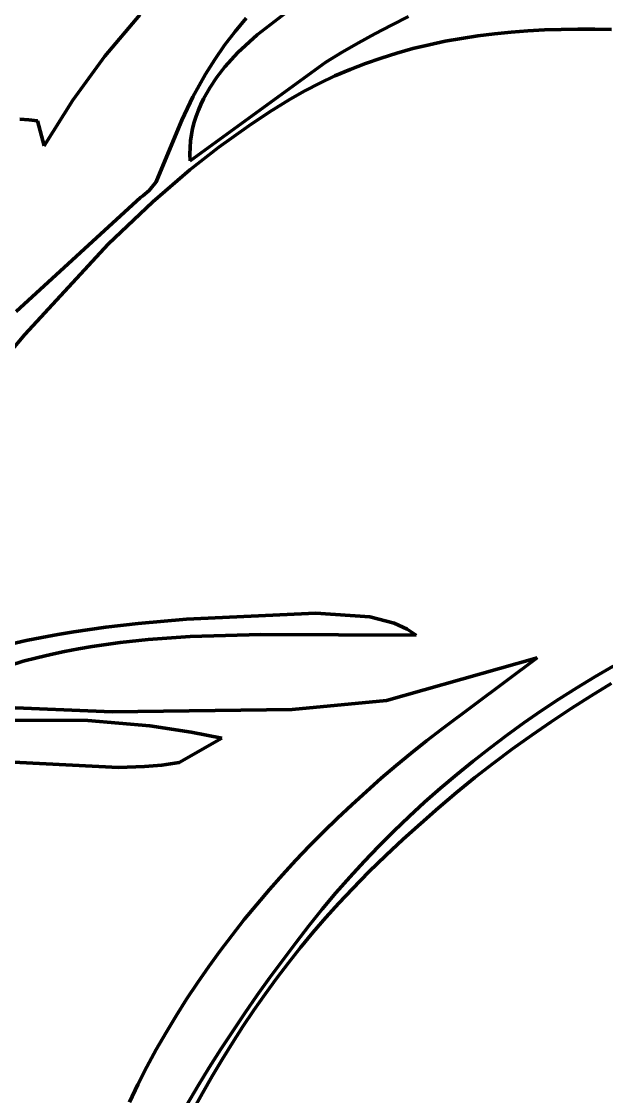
# Model space of a CAD drawing. Header units: millimetres. Extents: x 0 to 9.3, y 0 to 12.
# Drawn here: x 5.923 to 6.602, y 6.952 to 8.201 of the extents above; entities that cross this region are included whole.
import ezdxf

# ---------------------------------------------------------------- set-up
doc = ezdxf.new("R2010")
doc.units = ezdxf.units.MM
for name, color, linetype, lineweight in [('color#000000ff', 7, 'CONTINUOUS', 100), ('color#212121ff', 7, 'CONTINUOUS', 100), ('color#ffffffff', 7, 'CONTINUOUS', 100)]:
    doc.layers.add(name, color=color, linetype=linetype, lineweight=lineweight)

msp = doc.modelspace()

# ---------------------------------------------------------------- linework, layer by layer
at = {"layer": 'color#000000ff'}
for p, q in [((5.8063, 7.3894), (5.9995, 7.3892)), ((5.9995, 7.3892), (6.0716, 7.3828)), ((6.0716, 7.3828), (6.1194, 7.3757)), ((6.155, 7.3687), (6.1055, 7.3401)), ((6.1194, 7.3757), (6.155, 7.3687)), ((6.0351, 7.3345), (5.8839, 7.342)), ((6.0653, 7.3355), (6.0351, 7.3345)), ((6.0854, 7.3373), (6.0653, 7.3355)), ((6.1055, 7.3401), (6.0854, 7.3373))]:
    msp.add_line(p, q, dxfattribs=at)
at = {"layer": 'color#212121ff'}
for p, q in [((6.06, 8.2086), (6.0193, 8.1606)), ((6.1706, 8.1895), (6.1836, 8.2048)), ((6.2314, 8.2126), (6.1962, 8.1855)), ((6.3522, 8.1969), (6.3718, 8.2067)), ((6.3329, 8.1868), (6.3522, 8.1969)), ((6.5491, 8.1919), (6.5296, 8.1913)), ((6.5685, 8.1922), (6.5491, 8.1919)), ((6.588, 8.1921), (6.5685, 8.1922)), ((6.6075, 8.1916), (6.588, 8.1921)), ((6.1583, 8.1735), (6.1706, 8.1895)), ((6.1962, 8.1855), (6.1739, 8.165)), ((6.3137, 8.1762), (6.3329, 8.1868)), ((6.4335, 8.1814), (6.4145, 8.178)), ((6.4525, 8.1843), (6.4335, 8.1814)), ((6.4717, 8.1867), (6.4525, 8.1843)), ((6.4909, 8.1887), (6.4717, 8.1867)), ((6.5103, 8.1902), (6.4909, 8.1887)), ((6.5296, 8.1913), (6.5103, 8.1902)), ((6.1469, 8.1569), (6.1583, 8.1735)), ((6.2948, 8.1653), (6.3137, 8.1762)), ((6.377, 8.1695), (6.3585, 8.1644)), ((6.3957, 8.174), (6.377, 8.1695)), ((6.4145, 8.178), (6.3957, 8.174)), ((6.0193, 8.1606), (5.9823, 8.1098)), ((6.1362, 8.1398), (6.1469, 8.1569)), ((6.1739, 8.165), (6.1587, 8.1482)), ((6.276, 8.1539), (6.2948, 8.1653)), ((6.3402, 8.1586), (6.322, 8.1523)), ((6.3585, 8.1644), (6.3402, 8.1586)), ((6.1184, 8.0393), (6.276, 8.1539)), ((6.1587, 8.1482), (6.1495, 8.1364)), ((6.3041, 8.1454), (6.2863, 8.1378)), ((6.322, 8.1523), (6.3041, 8.1454)), ((6.1216, 8.1134), (6.1362, 8.1398)), ((6.1495, 8.1364), (6.1412, 8.1241)), ((6.2688, 8.1295), (6.2516, 8.1205)), ((6.2863, 8.1378), (6.2688, 8.1295)), ((6.1412, 8.1241), (6.1339, 8.1113)), ((6.2516, 8.1205), (6.2345, 8.1108)), ((5.9823, 8.1098), (5.9491, 8.0564)), ((6.1086, 8.0863), (6.1216, 8.1134)), ((6.1307, 8.1047), (6.1279, 8.0979)), ((6.1339, 8.1113), (6.1307, 8.1047)), ((6.2345, 8.1108), (6.2102, 8.0958)), ((6.1279, 8.0979), (6.1253, 8.091)), ((6.2102, 8.0958), (6.1865, 8.08)), ((5.931, 8.0868), (5.9206, 8.0876)), ((5.9413, 8.0855), (5.931, 8.0868)), ((5.9491, 8.0564), (5.9413, 8.0855)), ((6.1047, 8.0772), (6.1086, 8.0863)), ((6.1231, 8.084), (6.1213, 8.0769)), ((6.1253, 8.091), (6.1231, 8.084)), ((6.1865, 8.08), (6.1518, 8.055)), ((6.0788, 8.0148), (6.1047, 8.0772)), ((6.1199, 8.0697), (6.1189, 8.0623)), ((6.1213, 8.0769), (6.1199, 8.0697)), ((6.1183, 8.0547), (6.1181, 8.0471)), ((6.1518, 8.055), (6.1182, 8.0286)), ((6.1189, 8.0623), (6.1183, 8.0547)), ((6.1181, 8.0471), (6.1184, 8.0393)), ((6.1182, 8.0286), (6.075, 7.9914)), ((6.0636, 7.9985), (6.071, 8.0049)), ((6.071, 8.0049), (6.0788, 8.0148)), ((5.9164, 7.8643), (6.0608, 7.9966)), ((6.0608, 7.9966), (6.0636, 7.9985)), ((6.075, 7.9914), (6.0234, 7.9422)), ((6.0234, 7.9422), (5.9265, 7.8376)), ((5.9265, 7.8376), (5.8845, 7.7875)), ((6.0579, 7.5019), (6.1142, 7.5068)), ((6.1142, 7.5068), (6.2642, 7.5137)), ((6.2642, 7.5137), (6.327, 7.5093)), ((6.327, 7.5093), (6.3552, 7.5022)), ((5.9833, 7.4922), (6.0205, 7.4975)), ((6.0205, 7.4975), (6.0579, 7.5019)), ((6.3552, 7.5022), (6.3703, 7.4951)), ((6.3703, 7.4951), (6.3809, 7.488)), ((5.9097, 7.4778), (5.928, 7.4819)), ((5.928, 7.4819), (5.9463, 7.4856)), ((5.9463, 7.4856), (5.9648, 7.489)), ((5.9648, 7.489), (5.9833, 7.4922)), ((6.0371, 7.4798), (6.0048, 7.4752)), ((6.0697, 7.4833), (6.0371, 7.4798)), ((6.1186, 7.4867), (6.0697, 7.4833)), ((6.2006, 7.4889), (6.1186, 7.4867)), ((6.3809, 7.488), (6.2006, 7.4889)), ((5.9726, 7.4693), (5.9566, 7.4658)), ((5.9887, 7.4724), (5.9726, 7.4693)), ((6.0048, 7.4752), (5.9887, 7.4724)), ((5.9247, 7.4578), (5.9089, 7.4531)), ((5.9406, 7.462), (5.9247, 7.4578)), ((5.9566, 7.4658), (5.9406, 7.462)), ((6.3465, 7.4123), (6.5213, 7.4617)), ((6.5213, 7.4617), (6.4109, 7.3795)), ((6.5881, 7.4399), (6.6093, 7.4523)), ((6.5671, 7.427), (6.5881, 7.4399)), ((6.6072, 7.432), (6.5837, 7.4177)), ((6.5464, 7.4138), (6.5671, 7.427)), ((6.5837, 7.4177), (6.5605, 7.4029)), ((6.2369, 7.402), (6.3465, 7.4123)), ((6.5259, 7.4002), (6.5464, 7.4138)), ((5.8962, 7.4044), (6.0277, 7.3993)), ((6.0277, 7.3993), (6.2369, 7.402)), ((6.5057, 7.3862), (6.5259, 7.4002)), ((6.5605, 7.4029), (6.5376, 7.3877)), ((5.9995, 7.3892), (5.8063, 7.3894)), ((6.0716, 7.3828), (5.9995, 7.3892)), ((6.1194, 7.3757), (6.0716, 7.3828)), ((6.4858, 7.3718), (6.5057, 7.3862)), ((6.5376, 7.3877), (6.515, 7.3721)), ((6.1055, 7.3401), (6.155, 7.3687)), ((6.155, 7.3687), (6.1194, 7.3757)), ((6.4109, 7.3795), (6.3929, 7.3655)), ((6.4661, 7.3571), (6.4858, 7.3718)), ((6.515, 7.3721), (6.4927, 7.3561)), ((6.3929, 7.3655), (6.3751, 7.3513)), ((6.4468, 7.3419), (6.4661, 7.3571)), ((6.4927, 7.3561), (6.4707, 7.3396)), ((6.3751, 7.3513), (6.3575, 7.3367)), ((5.8839, 7.342), (6.0351, 7.3345)), ((6.0351, 7.3345), (6.0653, 7.3355)), ((6.0653, 7.3355), (6.0854, 7.3373)), ((6.0854, 7.3373), (6.1055, 7.3401)), ((6.3575, 7.3367), (6.3401, 7.3219)), ((6.4278, 7.3264), (6.4468, 7.3419)), ((6.4707, 7.3396), (6.449, 7.3227)), ((6.3401, 7.3219), (6.323, 7.3067)), ((6.409, 7.3105), (6.4278, 7.3264)), ((6.449, 7.3227), (6.4277, 7.3054)), ((6.323, 7.3067), (6.3061, 7.2913)), ((6.3906, 7.2942), (6.409, 7.3105)), ((6.4277, 7.3054), (6.4066, 7.2877)), ((6.3726, 7.2775), (6.3906, 7.2942)), ((6.3061, 7.2913), (6.2895, 7.2756)), ((6.4066, 7.2877), (6.386, 7.2696)), ((6.2895, 7.2756), (6.2731, 7.2596)), ((6.3549, 7.2605), (6.3726, 7.2775)), ((6.386, 7.2696), (6.3656, 7.2512)), ((6.2731, 7.2596), (6.257, 7.2433)), ((6.3375, 7.2431), (6.3549, 7.2605)), ((6.257, 7.2433), (6.2412, 7.2268)), ((6.3205, 7.2253), (6.3375, 7.2431)), ((6.3656, 7.2512), (6.3456, 7.2323)), ((6.3456, 7.2323), (6.326, 7.2131)), ((6.2412, 7.2268), (6.2257, 7.2099)), ((6.3039, 7.2072), (6.3205, 7.2253)), ((6.2257, 7.2099), (6.2106, 7.1928)), ((6.2876, 7.1887), (6.3039, 7.2072)), ((6.326, 7.2131), (6.3067, 7.1936)), ((6.2106, 7.1928), (6.1957, 7.1754)), ((6.3067, 7.1936), (6.2911, 7.177)), ((6.2717, 7.1699), (6.2876, 7.1887)), ((6.1957, 7.1754), (6.1812, 7.1578)), ((6.2563, 7.1507), (6.2717, 7.1699)), ((6.2911, 7.177), (6.2758, 7.1601)), ((6.1812, 7.1578), (6.1671, 7.1398)), ((6.2758, 7.1601), (6.2609, 7.1428)), ((6.2409, 7.1308), (6.2563, 7.1507)), ((6.2609, 7.1428), (6.2465, 7.1253)), ((6.1671, 7.1398), (6.1533, 7.1216)), ((6.2258, 7.1107), (6.2409, 7.1308)), ((6.1533, 7.1216), (6.1399, 7.1032)), ((6.2465, 7.1253), (6.2324, 7.1075)), ((6.211, 7.0904), (6.2258, 7.1107)), ((6.2324, 7.1075), (6.2187, 7.0894)), ((6.1399, 7.1032), (6.1269, 7.0844)), ((6.1269, 7.0844), (6.1143, 7.0654)), ((6.1963, 7.0699), (6.211, 7.0904)), ((6.2187, 7.0894), (6.2053, 7.0711)), ((6.182, 7.0492), (6.1963, 7.0699)), ((6.2053, 7.0711), (6.1923, 7.0525)), ((6.1143, 7.0654), (6.1021, 7.0461)), ((6.1021, 7.0461), (6.0904, 7.0266)), ((6.1679, 7.0283), (6.182, 7.0492)), ((6.1923, 7.0525), (6.1797, 7.0337)), ((6.1797, 7.0337), (6.1674, 7.0146)), ((6.0904, 7.0266), (6.0791, 7.0068)), ((6.1541, 7.0072), (6.1679, 7.0283)), ((6.0791, 7.0068), (6.0682, 6.9868)), ((6.1406, 6.9859), (6.1541, 7.0072)), ((6.1674, 7.0146), (6.1555, 6.9953)), ((6.1555, 6.9953), (6.1439, 6.9758)), ((6.0682, 6.9868), (6.0578, 6.9664)), ((6.1274, 6.9644), (6.1406, 6.9859)), ((6.1439, 6.9758), (6.1326, 6.9561)), ((6.0578, 6.9664), (6.0479, 6.9459)), ((6.1146, 6.9427), (6.1274, 6.9644)), ((6.1326, 6.9561), (6.1216, 6.9362))]:
    msp.add_line(p, q, dxfattribs=at)
at = {"layer": 'color#ffffffff'}
for p, q in [((6.0193, 8.1606), (6.06, 8.2086)), ((6.1836, 8.2048), (6.1706, 8.1895)), ((6.1962, 8.1855), (6.2314, 8.2126)), ((6.3718, 8.2067), (6.3522, 8.1969)), ((6.3522, 8.1969), (6.3329, 8.1868)), ((6.5296, 8.1913), (6.5491, 8.1919)), ((6.5491, 8.1919), (6.5685, 8.1922)), ((6.5685, 8.1922), (6.588, 8.1921)), ((6.588, 8.1921), (6.6075, 8.1916)), ((6.1706, 8.1895), (6.1583, 8.1735)), ((6.1739, 8.165), (6.1962, 8.1855)), ((6.3329, 8.1868), (6.3137, 8.1762)), ((6.4145, 8.178), (6.4335, 8.1814)), ((6.4335, 8.1814), (6.4525, 8.1843)), ((6.4525, 8.1843), (6.4717, 8.1867)), ((6.4717, 8.1867), (6.4909, 8.1887)), ((6.4909, 8.1887), (6.5103, 8.1902)), ((6.5103, 8.1902), (6.5296, 8.1913)), ((6.1583, 8.1735), (6.1469, 8.1569)), ((6.3137, 8.1762), (6.2948, 8.1653)), ((6.3585, 8.1644), (6.377, 8.1695)), ((6.377, 8.1695), (6.3957, 8.174)), ((6.3957, 8.174), (6.4145, 8.178)), ((5.9823, 8.1098), (6.0193, 8.1606)), ((6.1469, 8.1569), (6.1362, 8.1398)), ((6.1587, 8.1482), (6.1739, 8.165)), ((6.2948, 8.1653), (6.276, 8.1539)), ((6.322, 8.1523), (6.3402, 8.1586)), ((6.3402, 8.1586), (6.3585, 8.1644)), ((6.276, 8.1539), (6.1184, 8.0393)), ((6.1495, 8.1364), (6.1587, 8.1482)), ((6.2863, 8.1378), (6.3041, 8.1454)), ((6.3041, 8.1454), (6.322, 8.1523)), ((6.1362, 8.1398), (6.1216, 8.1134)), ((6.1412, 8.1241), (6.1495, 8.1364)), ((6.2516, 8.1205), (6.2688, 8.1295)), ((6.2688, 8.1295), (6.2863, 8.1378)), ((6.1339, 8.1113), (6.1412, 8.1241)), ((6.2345, 8.1108), (6.2516, 8.1205)), ((5.9491, 8.0564), (5.9823, 8.1098)), ((6.1216, 8.1134), (6.1086, 8.0863)), ((6.1279, 8.0979), (6.1307, 8.1047)), ((6.1307, 8.1047), (6.1339, 8.1113)), ((6.2102, 8.0958), (6.2345, 8.1108)), ((6.1253, 8.091), (6.1279, 8.0979)), ((6.1865, 8.08), (6.2102, 8.0958)), ((5.9206, 8.0876), (5.931, 8.0868)), ((5.931, 8.0868), (5.9413, 8.0855)), ((5.9413, 8.0855), (5.9491, 8.0564)), ((6.1086, 8.0863), (6.1047, 8.0772)), ((6.1213, 8.0769), (6.1231, 8.084)), ((6.1231, 8.084), (6.1253, 8.091)), ((6.1518, 8.055), (6.1865, 8.08)), ((6.1047, 8.0772), (6.0788, 8.0148)), ((6.1189, 8.0623), (6.1199, 8.0697)), ((6.1199, 8.0697), (6.1213, 8.0769)), ((6.1181, 8.0471), (6.1183, 8.0547)), ((6.1182, 8.0286), (6.1518, 8.055)), ((6.1183, 8.0547), (6.1189, 8.0623)), ((6.1184, 8.0393), (6.1181, 8.0471)), ((6.075, 7.9914), (6.1182, 8.0286)), ((6.071, 8.0049), (6.0636, 7.9985)), ((6.0788, 8.0148), (6.071, 8.0049)), ((6.0608, 7.9966), (5.9164, 7.8643)), ((6.0636, 7.9985), (6.0608, 7.9966)), ((6.0234, 7.9422), (6.075, 7.9914)), ((5.9265, 7.8376), (6.0234, 7.9422)), ((5.8845, 7.7875), (5.9265, 7.8376)), ((6.1142, 7.5068), (6.0579, 7.5019)), ((6.2642, 7.5137), (6.1142, 7.5068)), ((6.327, 7.5093), (6.2642, 7.5137)), ((6.3552, 7.5022), (6.327, 7.5093)), ((6.0205, 7.4975), (5.9833, 7.4922)), ((6.0579, 7.5019), (6.0205, 7.4975)), ((6.3703, 7.4951), (6.3552, 7.5022)), ((6.3809, 7.488), (6.3703, 7.4951)), ((5.928, 7.4819), (5.9097, 7.4778)), ((5.9463, 7.4856), (5.928, 7.4819)), ((5.9648, 7.489), (5.9463, 7.4856)), ((5.9833, 7.4922), (5.9648, 7.489)), ((6.0048, 7.4752), (6.0371, 7.4798)), ((6.0371, 7.4798), (6.0697, 7.4833)), ((6.0697, 7.4833), (6.1186, 7.4867)), ((6.1186, 7.4867), (6.2006, 7.4889)), ((6.2006, 7.4889), (6.3809, 7.488)), ((5.9566, 7.4658), (5.9726, 7.4693)), ((5.9726, 7.4693), (5.9887, 7.4724)), ((5.9887, 7.4724), (6.0048, 7.4752)), ((5.9089, 7.4531), (5.9247, 7.4578)), ((5.9247, 7.4578), (5.9406, 7.462)), ((5.9406, 7.462), (5.9566, 7.4658)), ((6.5213, 7.4617), (6.3465, 7.4123)), ((6.4109, 7.3795), (6.5213, 7.4617)), ((6.6093, 7.4523), (6.5881, 7.4399)), ((6.5881, 7.4399), (6.5671, 7.427)), ((6.5837, 7.4177), (6.6072, 7.432)), ((6.5671, 7.427), (6.5464, 7.4138)), ((6.5605, 7.4029), (6.5837, 7.4177)), ((6.3465, 7.4123), (6.2369, 7.402)), ((6.5464, 7.4138), (6.5259, 7.4002)), ((6.0277, 7.3993), (5.8962, 7.4044)), ((6.2369, 7.402), (6.0277, 7.3993)), ((6.5259, 7.4002), (6.5057, 7.3862)), ((6.5376, 7.3877), (6.5605, 7.4029)), ((6.5057, 7.3862), (6.4858, 7.3718)), ((6.515, 7.3721), (6.5376, 7.3877)), ((6.3929, 7.3655), (6.4109, 7.3795)), ((6.4858, 7.3718), (6.4661, 7.3571)), ((6.4927, 7.3561), (6.515, 7.3721)), ((6.3751, 7.3513), (6.3929, 7.3655)), ((6.4661, 7.3571), (6.4468, 7.3419)), ((6.4707, 7.3396), (6.4927, 7.3561)), ((6.3575, 7.3367), (6.3751, 7.3513)), ((6.3401, 7.3219), (6.3575, 7.3367)), ((6.4468, 7.3419), (6.4278, 7.3264)), ((6.449, 7.3227), (6.4707, 7.3396)), ((6.323, 7.3067), (6.3401, 7.3219)), ((6.4278, 7.3264), (6.409, 7.3105)), ((6.4277, 7.3054), (6.449, 7.3227)), ((6.3061, 7.2913), (6.323, 7.3067)), ((6.409, 7.3105), (6.3906, 7.2942)), ((6.4066, 7.2877), (6.4277, 7.3054)), ((6.3906, 7.2942), (6.3726, 7.2775)), ((6.2895, 7.2756), (6.3061, 7.2913)), ((6.386, 7.2696), (6.4066, 7.2877)), ((6.2731, 7.2596), (6.2895, 7.2756)), ((6.3726, 7.2775), (6.3549, 7.2605)), ((6.3656, 7.2512), (6.386, 7.2696)), ((6.257, 7.2433), (6.2731, 7.2596)), ((6.3549, 7.2605), (6.3375, 7.2431)), ((6.2412, 7.2268), (6.257, 7.2433)), ((6.3375, 7.2431), (6.3205, 7.2253)), ((6.3456, 7.2323), (6.3656, 7.2512)), ((6.326, 7.2131), (6.3456, 7.2323)), ((6.2257, 7.2099), (6.2412, 7.2268)), ((6.3205, 7.2253), (6.3039, 7.2072)), ((6.2106, 7.1928), (6.2257, 7.2099)), ((6.3039, 7.2072), (6.2876, 7.1887)), ((6.3067, 7.1936), (6.326, 7.2131)), ((6.1957, 7.1754), (6.2106, 7.1928)), ((6.2911, 7.177), (6.3067, 7.1936)), ((6.2876, 7.1887), (6.2717, 7.1699)), ((6.1812, 7.1578), (6.1957, 7.1754)), ((6.2717, 7.1699), (6.2563, 7.1507)), ((6.2758, 7.1601), (6.2911, 7.177)), ((6.1671, 7.1398), (6.1812, 7.1578)), ((6.2609, 7.1428), (6.2758, 7.1601)), ((6.2563, 7.1507), (6.2409, 7.1308)), ((6.2465, 7.1253), (6.2609, 7.1428)), ((6.1533, 7.1216), (6.1671, 7.1398)), ((6.2409, 7.1308), (6.2258, 7.1107)), ((6.1399, 7.1032), (6.1533, 7.1216)), ((6.2324, 7.1075), (6.2465, 7.1253)), ((6.2258, 7.1107), (6.211, 7.0904)), ((6.2187, 7.0894), (6.2324, 7.1075)), ((6.1269, 7.0844), (6.1399, 7.1032)), ((6.1143, 7.0654), (6.1269, 7.0844)), ((6.211, 7.0904), (6.1963, 7.0699)), ((6.2053, 7.0711), (6.2187, 7.0894)), ((6.1963, 7.0699), (6.182, 7.0492)), ((6.1923, 7.0525), (6.2053, 7.0711)), ((6.1021, 7.0461), (6.1143, 7.0654)), ((6.0904, 7.0266), (6.1021, 7.0461)), ((6.182, 7.0492), (6.1679, 7.0283)), ((6.1797, 7.0337), (6.1923, 7.0525)), ((6.1674, 7.0146), (6.1797, 7.0337)), ((6.0791, 7.0068), (6.0904, 7.0266)), ((6.1679, 7.0283), (6.1541, 7.0072)), ((6.0682, 6.9868), (6.0791, 7.0068)), ((6.1541, 7.0072), (6.1406, 6.9859)), ((6.1555, 6.9953), (6.1674, 7.0146)), ((6.1439, 6.9758), (6.1555, 6.9953)), ((6.0578, 6.9664), (6.0682, 6.9868)), ((6.1406, 6.9859), (6.1274, 6.9644)), ((6.1326, 6.9561), (6.1439, 6.9758)), ((6.0479, 6.9459), (6.0578, 6.9664)), ((6.1274, 6.9644), (6.1146, 6.9427)), ((6.1216, 6.9362), (6.1326, 6.9561))]:
    msp.add_line(p, q, dxfattribs=at)

doc.saveas('drawing.dxf')
